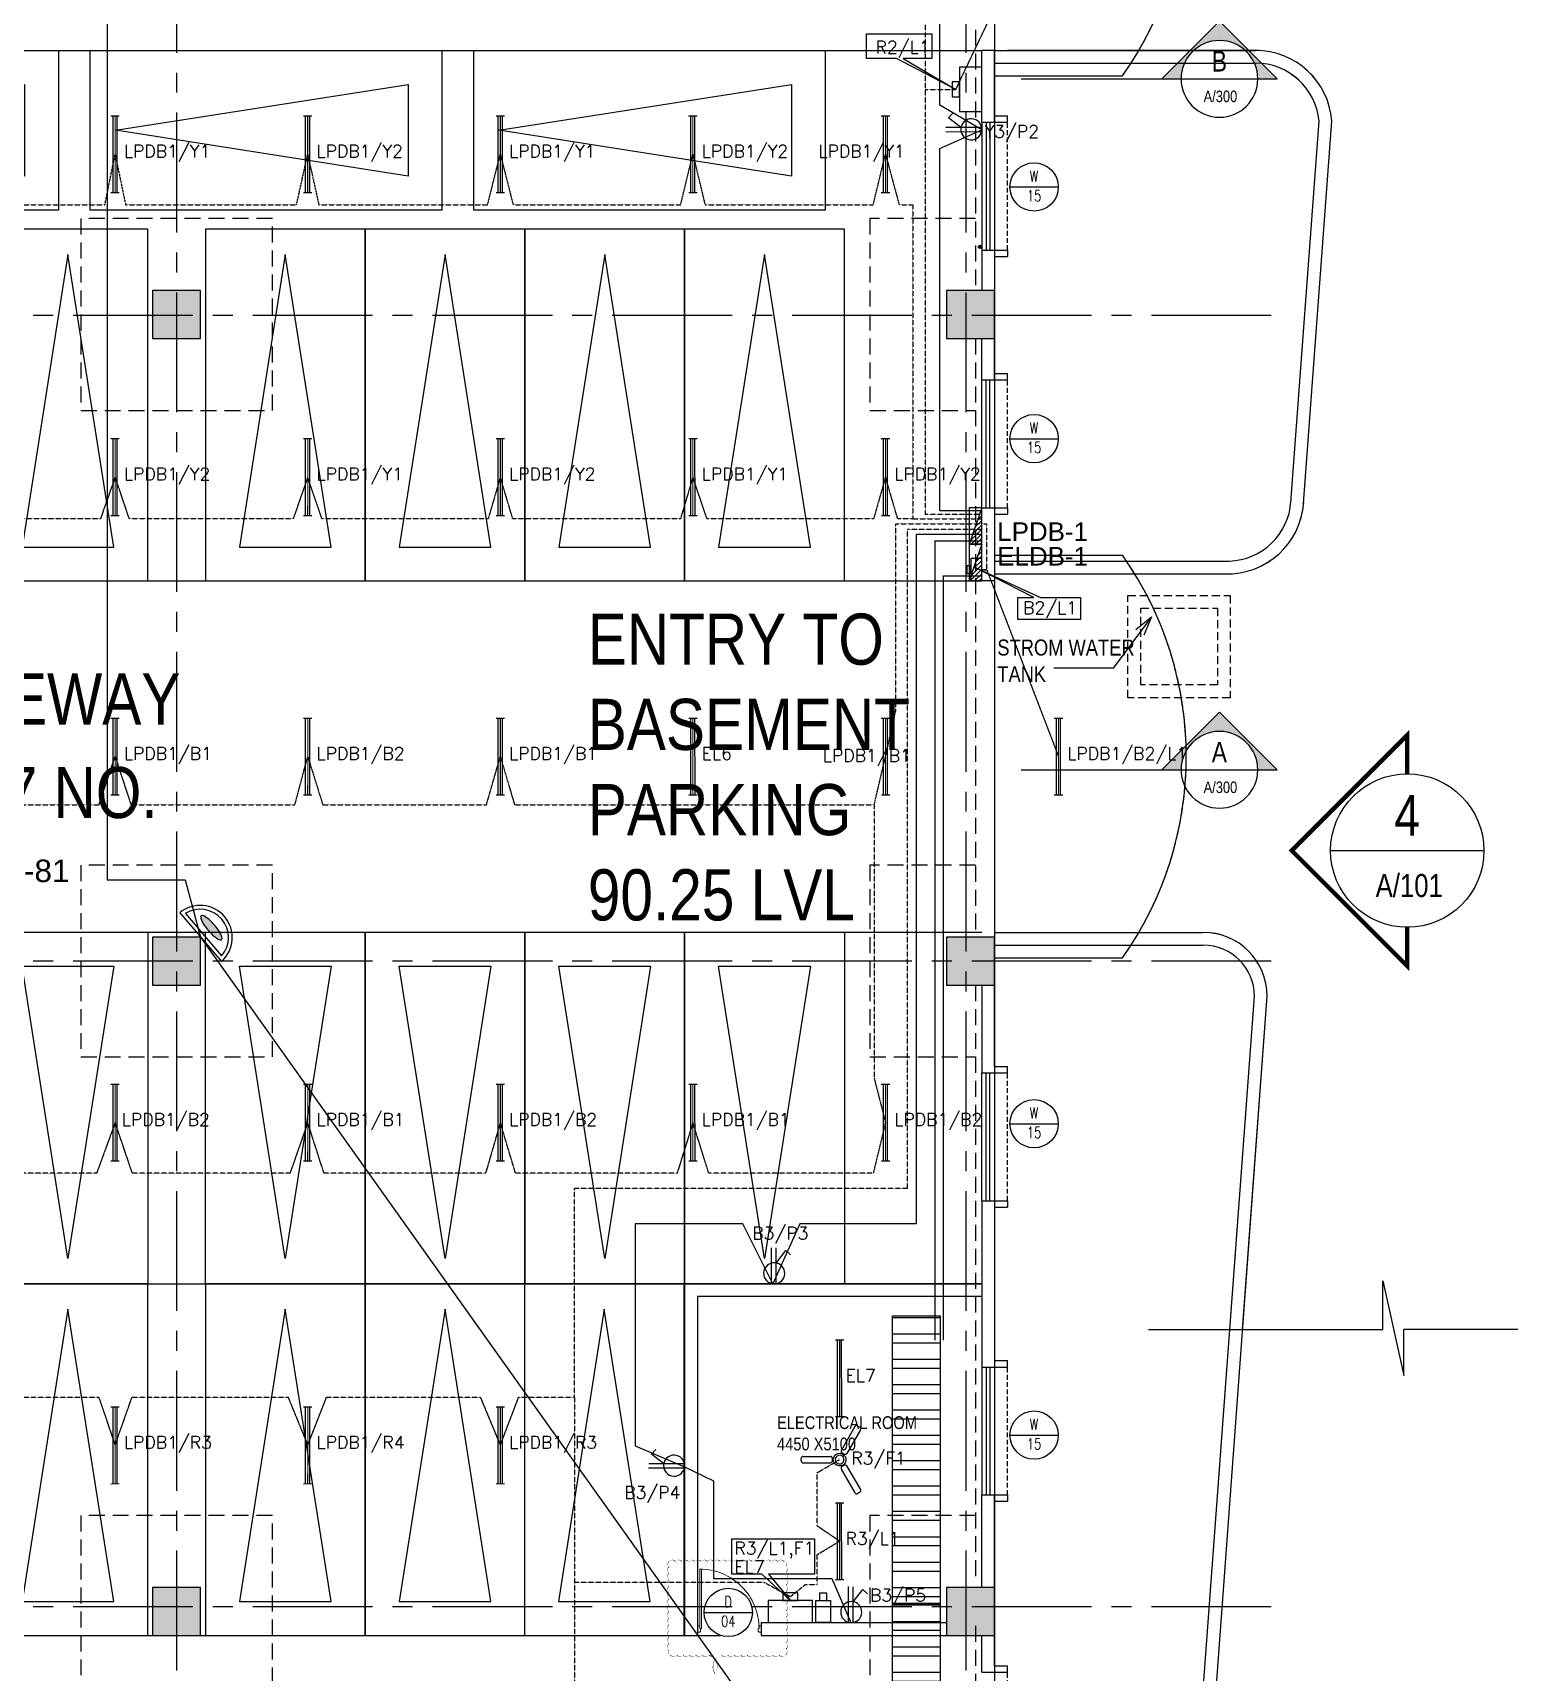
# Model space of a CAD drawing. Header units: millimetres. Extents: x 9951103 to 10069403, y -1438285 to -1363322.
# Drawn here: x 10024532 to 10047634, y -1416869 to -1391218 of the extents above; entities that cross this region are included whole.
import ezdxf
from ezdxf.enums import TextEntityAlignment as Align

# ---------------------------------------------------------------- set-up
doc = ezdxf.new("R2010")
doc.units = ezdxf.units.MM
doc.header["$MEASUREMENT"] = 0
for name, pattern in [('CENTER2', [1.125, 0.75, -0.125, 0.125, -0.125]), ('DASHED', [0.75, 0.5, -0.25]), ('HIDDEN', [0.375, 0.25, -0.125]), ('HIDDEN2', [0.1875, 0.125, -0.0625])]:
    doc.linetypes.add(name, pattern=pattern)
for name, color, linetype in [('1_WINDOWS20', 5, 'Continuous'), ('A-ABOV', 8, 'HIDDEN2'), ('A-BELW', 8, 'Continuous'), ('A-DOOR', 4, 'Continuous'), ('A-GRID-100', 5, 'CENTER2'), ('A-REFR-ELEV', 8, 'Continuous'), ('A-REFR-SECT', 8, 'Continuous'), ('A-ROOF-XLHT', 8, 'Continuous'), ('A-SYMB-OPNS', 8, 'Continuous'), ('A-TEXT-NOTE-100', 4, 'Continuous'), ('A-WALL-MSNY', 3, 'Continuous'), ('A-WNDW', 4, 'Continuous'), ('Cable Tray Routing layout', 1, 'Continuous'), ('CCTV', 120, 'Continuous'), ('CCTV & PA LAYOUT', 21, 'Continuous'), ('ELE-CONDUIT', 8, 'DASHED'), ('FAN', 6, 'Continuous'), ('FF_Sprinkler DRAIN OUT', 31, 'Continuous'), ('hatch', 8, 'Continuous'), ('Light', 142, 'Continuous'), ('LIGHTING LAYOUT', 21, 'Continuous'), ('pow1', 8, 'Continuous'), ('POWER CONDUIT', 7, 'Continuous'), ('S-BEAM', 6, 'Continuous'), ('S-BEAMDASH', 4, 'HIDDEN'), ('S-COL', 200, 'Continuous'), ('S-GRID', 8, 'CENTER2'), ('S-HATH-CONC', 253, 'Continuous'), ('S-MIS', 8, 'Continuous'), ('WORKING', 76, 'Continuous')]:
    doc.layers.add(name, color=color, linetype=linetype)
for name, color, linetype, lineweight in [('ELE', 7, 'Continuous', 25), ('STR COL', 200, 'Continuous', 15), ('STR HATCH', 25, 'Continuous', 15)]:
    doc.layers.add(name, color=color, linetype=linetype, lineweight=lineweight)
doc.styles.add('ARIAL', font='arial.ttf', dxfattribs={"width": 0.8})
doc.styles.add('Ground$0$SIMPLEX', font='simplex.shx')
doc.styles.add('ROMANS-TITLE', font='ROMANS.shx', dxfattribs={"width": 0.8})
doc.styles.get("Standard").update_dxf_attribs({"font": 'arial.ttf'})
doc.dimstyles.get("Standard").update_dxf_attribs({"dimtxt": 0.18, "dimasz": 0.18, "dimexe": 0.18, "dimexo": 0.0625, "dimgap": 0.09, "dimtad": 0, "dimtih": 1, "dimtoh": 1, "dimdec": 4, "dimzin": 0, "dimdsep": 46, "dimtxsty": 'Standard', "dimcen": 0.09, "dimadec": 0, "dimazin": 0, "dimtfac": 1, "dimtdec": 4, "dimtofl": 0, "dimtmove": 0, "dimatfit": 3, "dimfxl": 1, "dimtolj": 1, "dimtzin": 0, "dimarcsym": 0})

# ---------------------------------------------------------------- blocks, each defined once
blk = doc.blocks.new('A$C57AA1221')
at = {"layer": 'WORKING', "color": 8}
for points in [[(0, 0), (2.5, 0), (2.5, 5.5), (0, 5.5), (0, 0)], [(0.532, 0.528), (1.968, 0.528), (1.25, 5.106), (0.532, 0.528)]]:
    blk.add_lwpolyline(points, dxfattribs=at)
blk = doc.blocks.new('A-DOOR-NO-1')
at = {"layer": 'A-SYMB-OPNS'}
blk.add_line((-350, 0), (350, 0), dxfattribs=at)
blk.add_circle((0, 0), 350, dxfattribs=at)
at = {"layer": 'A-SYMB-OPNS', "style": 'ROMANS-TITLE', "width": 0.75}
for tag, p in [('TYPE', (0, 154)), ('DOOR-NO', (0, -127))]:
    blk.add_attdef(tag, text='', height=160, dxfattribs=at).set_placement(p, align=Align.MIDDLE)
blk = doc.blocks.new('A-ELEV-REF-1')
at = {"layer": 'A-REFR-ELEV', "ltscale": 800}
blk.add_line((-60, 0), (60, 0), dxfattribs=at)
at = {"layer": 'A-REFR-ELEV', "color": 4, "linetype": 'Continuous', "style": 'ARIAL', "width": 0.8}
for tag, height, p in [('ELEV-NO', 32, (-0.1, 27.6)), ('DRAWING-REF', 18, (1.5, -27))]:
    blk.add_attdef(tag, text='', height=height, dxfattribs=at).set_placement(p, align=Align.MIDDLE)
blk = doc.blocks.new('A-ELEV-REF-ARROW-1')
at = {"layer": 'A-REFR-ELEV', "const_width": 34.3}
blk.add_lwpolyline([(600, 0), (904, 0), (0, -904), (-904, 0), (-600, 0)], dxfattribs=at)
at = {"layer": 'A-REFR-ELEV'}
blk.add_circle((0, 0), 600, dxfattribs=at)
blk = doc.blocks.new('A-SEC-REF-ARROW-1')
at = {"layer": 'A-REFR-SECT'}
h = blk.add_hatch(color=8, dxfattribs=at)
edge = h.paths.add_edge_path()
edge.add_line((0, 904), (0, 600))
edge.add_ellipse((0, 0), major_axis=(424, 424), ratio=1, start_angle=45, end_angle=135)
edge.add_ellipse((0, 0), major_axis=(424, 424), ratio=1, start_angle=135, end_angle=225)
edge.add_line((0, -600), (0, -904))
edge.add_line((0, -904), (-904, 0))
edge.add_line((-904, 0), (0, 904))
at = {"layer": 'A-REFR-SECT', "color": 8, "linetype": 'Continuous', "ltscale": 100}
for p, q in [((-904, 0), (0, 904)), ((0, 904), (0, 600)), ((0, -904), (-904, 0)), ((0, -600), (0, -904))]:
    blk.add_line(p, q, dxfattribs=at)
at = {"layer": 'A-REFR-SECT', "color": 8, "linetype": 'Continuous'}
blk.add_circle((0, 0), 600, dxfattribs=at)
blk = doc.blocks.new('A-SEC-REF-1')
at = {"layer": 'A-REFR-SECT', "ltscale": 800}
blk.add_line((-600, 0), (600, 0), dxfattribs=at)
at = {"layer": 'A-REFR-SECT', "color": 4, "linetype": 'Continuous', "style": 'ARIAL', "width": 0.8}
for tag, height, p in [('SECTION-LETTER', 320, (-1, 276)), ('DRAWING-REF', 180, (15, -270))]:
    blk.add_attdef(tag, text='', height=height, dxfattribs=at).set_placement(p, align=Align.MIDDLE)
blk = doc.blocks.new('A$C3E527FA5')
at = {"layer": 'S-HATH-CONC'}
for points in [[(63494.5, 34323.3), (64244.5, 34323.3), (64244.5, 35073.3), (63494.5, 35073.3)], [(75919.1, 34323.3), (76669.1, 34323.3), (76669.1, 35073.3), (75919.1, 35073.3)], [(63494.5, 24205.7), (64244.5, 24205.7), (64244.5, 24955.7), (63494.5, 24955.7)], [(75919.1, 24205.7), (76669.1, 24205.7), (76669.1, 24955.7), (75919.1, 24955.7)], [(63494.5, 14030.8), (64244.5, 14030.8), (64244.5, 14780.8), (63494.5, 14780.8)], [(75919.1, 14030.8), (76669.1, 14030.8), (76669.1, 14780.8), (75919.1, 14780.8)]]:
    blk.add_hatch(color=8, dxfattribs=at).paths.add_polyline_path(points)
at = {"color": 8}
blk.add_lwpolyline([(79076, 18814.6), (82744.9, 18814.6), (82744.9, 19578.9), (83073.8, 18098.6), (83073.8, 18822.4), (87595.7, 18822.4)], dxfattribs=at)
at = {"layer": 'A-GRID-100', "color": 8, "linetype": 'CENTER2', "ltscale": 2500}
for p, q in [((63869.5, 54731.7), (63869.5, 2245.6)), ((76219.1, 54731.7), (76219.1, 2245.6)), ((80999.3, 34680.3), (1006.7, 34680.3)), ((80999.3, 24580.7), (1006.7, 24580.7)), ((80999.3, 14479.7), (1006.7, 14479.7))]:
    blk.add_line(p, q, dxfattribs=at)
at = {"layer": 'S-BEAM', "color": 8, "ltscale": 1000}
for p, q in [((76669.1, 38831.1), (80750.1, 38831.1)), ((76669.1, 38831.1), (80750.1, 38831.1)), ((76669.1, 38631.1), (80750.1, 38631.1)), ((76669.1, 30839.3), (80340.6, 30839.3)), ((76669.1, 30639.3), (80273.3, 30639.3)), ((76669.1, 25030.7), (79929.2, 25030.7)), ((76669.1, 24830.7), (79929.2, 24830.7)), ((80349.6, 18814.6), (80734.7, 24030.7)), ((80550.1, 18814.6), (80935.2, 24030.7))]:
    blk.add_line(p, q, dxfattribs=at)
for points in [[(81305.2, 31758.1), (81745.8, 37724.7)], [(81504.6, 31742.7), (81946.3, 37724.7)]]:
    blk.add_lwpolyline(points, dxfattribs=at)
for centre, radius, start, end in [((80750.1, 37631.1), 1200, 4.53257, 90), ((80750.1, 37631.1), 1000, 5.37009, 90), ((80308.5, 31838.8), 1200, 268.321, 356.14826), ((80308.5, 31838.8), 1000, 271.83927, 356.14826), ((79934.7, 24030.7), 1000, 0, 90), ((79934.7, 24030.7), 800, 0, 90)]:
    blk.add_arc(centre, radius, start, end, dxfattribs=at)
at = {"layer": 'S-COL', "color": 8}
for points in [[(63494.5, 34323.3), (64244.5, 34323.3), (64244.5, 35073.3), (63494.5, 35073.3)], [(75919.1, 34323.3), (76669.1, 34323.3), (76669.1, 35073.3), (75919.1, 35073.3)], [(63494.5, 24205.7), (64244.5, 24205.7), (64244.5, 24955.7), (63494.5, 24955.7)], [(75919.1, 24205.7), (76669.1, 24205.7), (76669.1, 24955.7), (75919.1, 24955.7)], [(63494.5, 14030.8), (64244.5, 14030.8), (64244.5, 14780.8), (63494.5, 14780.8)], [(75919.1, 14030.8), (76669.1, 14030.8), (76669.1, 14780.8), (75919.1, 14780.8)]]:
    blk.add_lwpolyline(points, close=True, dxfattribs=at)
blk = doc.blocks.new('A$C07F558E8')
at = {"layer": 'A-DOOR', "color": 8, "linetype": 'Continuous', "lineweight": 0}
for p, q in [((36, 61), (36, 990)), ((63, 61), (63, 989)), ((36, 102), (0, 102)), ((0, 102), (0, 0)), ((0, 0), (36, 0)), ((36, 61), (36, 102)), ((36, 61), (63, 61)), ((36, 0), (51, 15)), ((51, 15), (51, 61)), ((949, 15), (949, 61)), ((964, 61), (949, 61)), ((964, 0), (949, 15)), ((964, 102), (1000, 102)), ((964, 61), (964, 102)), ((1000, 0), (964, 0)), ((1000, 102), (1000, 0))]:
    blk.add_line(p, q, dxfattribs=at)
blk.add_arc((36, 61), 928, 359.9996, 90, dxfattribs=at)
blk = doc.blocks.new('A$C38CA724D')
at = {"layer": 'S-GRID', "color": 8, "linetype": 'CENTER2', "ltscale": 2500}
for p, q in [((63869.5, 54731.7), (63869.5, 0)), ((76219.1, 54731.7), (76219.1, 0)), ((80999.3, 34680.3), (1006.7, 34680.3)), ((80999.3, 24580.7), (1006.7, 24580.7)), ((80999.3, 14479.7), (1006.7, 14479.7))]:
    blk.add_line(p, q, dxfattribs=at)
blk = doc.blocks.new('A$C5ABE449E')
at = {"layer": 'STR HATCH'}
blk.add_hatch(color=8, dxfattribs=at).paths.add_polyline_path([(75, 75), (825, 75), (825, 825), (75, 825)])
at = {"layer": 'STR COL', "color": 8}
blk.add_lwpolyline([(75, 75), (825, 75), (825, 825), (75, 825)], close=True, dxfattribs=at)
blk = doc.blocks.new('REV COL LAYOUT')
at = {"layer": 'hatch', "color": 8}
for p in [(55888, -7910), (68313, -7910), (55888, -18027), (68313, -18027), (55888, -28202), (68313, -28202)]:
    blk.add_blockref('A$C5ABE449E', p, dxfattribs=at)
blk = doc.blocks.new('A$C1FD4616B')
at = {"layer": 'S-MIS', "color": 8}
for p, q in [((67916, 50420), (71797, 50420)), ((67916, 50420), (71797, 50420)), ((67916, 50220), (71797, 50220)), ((67716, 42428), (71387, 42428)), ((67916, 42228), (71320, 42228)), ((67716, 36619), (70976, 36619)), ((67716, 36419), (70976, 36419)), ((69946, 10770), (71781, 35619)), ((70146, 10762), (71982, 35619))]:
    blk.add_line(p, q, dxfattribs=at)
for points in [[(72352, 43347), (72792, 49313)], [(72551, 43331), (72993, 49313)]]:
    blk.add_lwpolyline(points, dxfattribs=at)
for centre, radius, start, end in [((71797, 49220), 1200, 4.5326, 90), ((71797, 49220), 1000, 5.3701, 90), ((71355, 43427), 1000, 271.8393, 356.1483), ((71355, 43427), 1200, 268.321, 356.1483), ((70981, 35619), 1000, 0, 90), ((70981, 35619), 800, 0, 90)]:
    blk.add_arc(centre, radius, start, end, dxfattribs=at)
blk = doc.blocks.new('FTL')
at = {"color": 30}
for p, q in [((-757, 75), (-757, -73)), ((-757, 38), (600, 36)), ((600, 74), (600, -75)), ((-757, -36), (600, -37))]:
    blk.add_line(p, q, dxfattribs=at)
at = {"color": 30, "ltscale": 450, "const_width": 20}
blk.add_lwpolyline([(-757, 1), (600, -1)], dxfattribs=at)
at = {"color": 30}
for tag, p in [('TYPE', (568, 0, 0)), ('WATTS', (568, -6, 0))]:
    blk.add_attdef(tag, p, '', height=2.5, dxfattribs=at)
blk = doc.blocks.new('Ground$0$L8')
at = {"layer": 'Light', "linetype": 'Continuous'}
h = blk.add_hatch(dxfattribs=at)
h.set_pattern_fill('ANSI31', color=5, scale=333.333333, style=0)
h.set_pattern_definition([(45, (-525175.3, 8636.77), (-29.46278255, 29.46278255), [])])
h.paths.add_polyline_path([(1576009, -25910), (1576009, -25744), (1575526, -25910)])
at = {"layer": 'Light', "color": 5, "linetype": 'Continuous'}
blk.add_line((1575526, -25910), (1576009, -25744), dxfattribs=at)
blk.add_lwpolyline([(1575526, -25744), (1576009, -25744), (1576009, -25910), (1575526, -25910)], close=True, dxfattribs=at)
blk = doc.blocks.new('G')
at = {"layer": 'pow1', "color": 6}
for p, q in [((-622802, -1101172), (-622547, -1101394)), ((-622773, -1101140), (-622519, -1101361)), ((-622626, -1101268), (-622479, -1101276)), ((-622479, -1101276), (-622481, -1101216))]:
    blk.add_line(p, q, dxfattribs=at)
blk.add_ellipse((-622711, -1101218), major_axis=(62.1, 77.2), ratio=1, start_param=3.131648241259029, end_param=9.414833548438615, dxfattribs=at)
blk = doc.blocks.new('SB')
at = {"color": 1, "linetype": 'ByBlock'}
for points in [[(150, -150), (150, 0), (-150, 0), (-150, -150)], [(-50, -200), (50, -200), (50, -150), (-50, -150)]]:
    blk.add_lwpolyline(points, close=True, dxfattribs=at)
blk = doc.blocks.new('DERY$0$ER657$0$FA')
at = {"layer": 'FAN', "ltscale": 0.1}
for p, q in [((11, 23.7), (1.3, 6.8)), ((12.9, 24.2), (14.5, 23.3)), ((15, 21.4), (5.2, 4.5)), ((-27.4, -0.9), (-27.4, 0.9)), ((-26, 2.3), (-6.5, 2.3)), ((-5.1, -0.9), (-5.1, 0.9)), ((1.8, 4.9), (3.4, 4)), ((-26, -2.3), (-6.5, -2.3)), ((11, -23.7), (1.3, -6.8)), ((3.4, -4), (1.8, -4.9)), ((15, -21.4), (5.2, -4.5)), ((14.5, -23.3), (12.9, -24.2))]:
    blk.add_line(p, q, dxfattribs=at)
at = {"layer": 'FAN', "ltscale": 0.1, "const_width": 0.912}
blk.add_lwpolyline([(0, -3.1, 1), (0, 3.1, 1), (0, -3.1)], format="xyb", dxfattribs=at)
at = {"layer": 'FAN', "ltscale": 0.1}
blk.add_circle((0, 0), 4.56, dxfattribs=at)
for centre, radius, start, end in [((12.2, 23), 1.37, 60, 150), ((13.8, 22.1), 1.37, 330, 60), ((-26, 0.9), 1.37, 90, 180), ((-6.5, 0.9), 1.37, 0, 90), ((-4.8, 1.3), 0.537, 230.9857, 309.0143), ((2.5, 6.1), 1.37, 150, 240), ((1.3, 4.8), 0.537, 290.9857, 9.0143), ((3.6, 3.5), 0.537, 110.9857, 189.0143), ((4, 5.2), 1.37, 240, 330), ((-26, -0.9), 1.37, 180, 270), ((-6.5, -0.9), 1.37, 270, 0), ((-4.8, -1.3), 0.537, 50.9857, 129.0143), ((2.5, -6.1), 1.37, 120, 210), ((1.3, -4.8), 0.537, 350.9857, 69.0143), ((3.6, -3.5), 0.537, 170.9857, 249.0143), ((4, -5.2), 1.37, 30, 120), ((13.8, -22.1), 1.37, 300, 30), ((12.2, -23), 1.37, 210, 300)]:
    blk.add_arc(centre, radius, start, end, dxfattribs=at)
blk = doc.blocks.new('FR')
at = {"color": 30, "linetype": 'ByBlock'}
for points in [[(-50, 0), (50, 0), (50, -150), (-50, -150)], [(-25, -200), (25, -200), (25, -150), (-25, -150)]]:
    blk.add_lwpolyline(points, close=True, dxfattribs=at)
blk = doc.blocks.new('CD54F')
at = {"layer": 'CCTV'}
h = blk.add_hatch(color=1, dxfattribs=at)
edge = h.paths.add_edge_path()
edge.add_arc((-0.2, -32.9), 47.7, 90, 96.1294)
edge.add_arc((-2.5, -10.7), 25.4, 96.1294, 104.5344)
edge.add_arc((-6.1, 3.1), 11.1, 104.5344, 122.0427)
edge.add_arc((-11.4, 11.6), 1.1, 122.0427, 180)
edge.add_arc((-11.4, 11.6), 1.1, 180, 237.9573)
edge.add_arc((-6.1, 20.1), 11.1, 237.9573, 255.4656)
edge.add_arc((-2.5, 33.9), 25.4, 255.4656, 263.8706)
edge.add_arc((-0.2, 56.1), 47.7, 263.8706, 270)
edge.add_arc((-0.2, 56.1), 47.7, 270, 276.1294)
edge.add_arc((2.2, 33.9), 25.4, 276.1294, 284.5344)
edge.add_arc((5.8, 20.1), 11.1, 284.5344, 302.0427)
edge.add_arc((11.1, 11.6), 1.1, 302.0427, 360)
edge.add_arc((11.1, 11.6), 1.1, 360, 417.9573)
edge.add_arc((5.8, 3.1), 11.1, 57.9573, 75.4656)
edge.add_arc((2.2, -10.7), 25.4, 75.4656, 83.8706)
edge.add_arc((-0.2, -32.9), 47.7, 83.8706, 90)
at = {"layer": 'CCTV', "color": 1}
for p, q in [((-25.2, 0.4), (25.2, 0.4)), ((-21.9, 3.4), (21.9, 3.4))]:
    blk.add_line(p, q, dxfattribs=at)
blk.add_lwpolyline([(-0.2, 14.8, 0.026751), (-5.3, 14.6, 0.03669), (-8.9, 13.9, 0.076543), (-12, 12.6, 0.258419), (-12.5, 11.6, 0.258419), (-12, 10.7, 0.076543), (-8.9, 9.4, 0.03669), (-5.3, 8.7, 0.026751), (-0.2, 8.4, 0.026751), (4.9, 8.7, 0.03669), (8.6, 9.4, 0.076543), (11.7, 10.7, 0.258419), (12.2, 11.6, 0.258419), (11.7, 12.6, 0.076543), (8.6, 13.9, 0.03669), (4.9, 14.6, 0.026751)], format="xyb", close=True, dxfattribs=at)
for radius, start, end in [(25.2, 0.8684, 179.1316), (22.2, 8.7666, 171.2334)]:
    blk.add_arc((0, 0), radius, start, end, dxfattribs=at)

msp = doc.modelspace()

# ---------------------------------------------------------------- hatches: boundary and pattern name
at = {"layer": 'Cable Tray Routing layout'}
h = msp.add_hatch(dxfattribs=at)
h.set_pattern_fill('STEEL', color=140, scale=125, angle=135, style=0)
h.set_pattern_definition([(180, (9986427.5, -2577989.37), (0, -396.875), []), (180, (9986287.2, -2578129.7), (0, -396.875), [])])
h.paths.add_polyline_path([(10037981.3, -1415792.9), (10037981.3, -1411292.9), (10038731.3, -1411292.9), (10038731.3, -1415792.9)])
h = msp.add_hatch(dxfattribs=at)
h.set_pattern_fill('STEEL', color=140, scale=125, angle=135, style=0)
h.set_pattern_definition([(180, (9986427.5, -2582489.4), (0, -396.875), []), (180, (9986287.2, -2582629.7), (0, -396.875), [])])
h.paths.add_polyline_path([(10037981.3, -1422692.9), (10037981.3, -1415792.9), (10038731.3, -1415792.9), (10038731.3, -1422692.9)])
at = {"layer": 'FF_Sprinkler DRAIN OUT', "ltscale": 10}
h = msp.add_hatch(dxfattribs=at)
h.set_pattern_fill('ANSI31', color=8, scale=338.764174, angle=135.41989, style=0)
h.set_pattern_definition([(95.029440129, (10489407.95682, -1673472.243675), (0.042182482366, 0.003712330399), [])])
h.paths.add_polyline_path([(10039339.3, -1394587.3), (10039338.7, -1394586.8, -0.4101773), (10039335.8, -1394551.3, 1), (10039355.3, -1394567.6, -1), (10039374.8, -1394583.9, -0.4101773)])

# ---------------------------------------------------------------- linework, layer by layer
at = {"color": 8}
msp.add_lwpolyline([(10039581.3, -1423492.9), (10027156.7, -1423493.7), (10027156.7, -1424292.2), (10025081.3, -1424292.2), (10025081.3, -1423493.7), (10016656.6, -1423493.7), (10016656.6, -1424292.2), (10015906.6, -1424292.2), (10015906.6, -1423492.9), (10006231.5, -1423493.7), (10006231.5, -1424292.2), (10005481.5, -1424292.2), (10005481.5, -1423192.9), (10006031.5, -1423192.9), (10006031.5, -1386392.2), (10006031.5, -1386392.2), (10006031.5, -1385392.2), (10006031.5, -1385392.2), (10006031.5, -1380092.6), (10025081.3, -1380092.6), (10025081.3, -1379294.1), (10027156.7, -1379294.1), (10027156.7, -1380093.4), (10039581.3, -1380093.4)], close=True, dxfattribs=at)
at = {"layer": 'A-ABOV', "color": 8, "ltscale": 600}
for p, q in [((10039781.3, -1394618.1), (10039781.3, -1392618.5)), ((10039781.3, -1398650.2), (10039781.3, -1396650.6)), ((10039781.3, -1409493.1), (10039781.3, -1407493.5)), ((10039781.3, -1414093.6), (10039781.3, -1412094)), ((10039781.3, -1418868.8), (10039781.3, -1416869.2))]:
    msp.add_line(p, q, dxfattribs=at)
at = {"layer": 'A-BELW', "color": 8}
for p, q in [((10039581.3, -1385992.6), (10039581.3, -1391492.6)), ((10039581.3, -1399792.2), (10039581.3, -1405293.1))]:
    msp.add_line(p, q, dxfattribs=at)
at = {"layer": 'A-REFR-SECT', "color": 8, "linetype": 'Continuous'}
for p, q in [((10039999.6, -1391939.3), (10042499.6, -1391939.3)), ((10039999.6, -1402749.7), (10042499.6, -1402749.7))]:
    msp.add_line(p, q, dxfattribs=at)
at = {"layer": 'A-ROOF-XLHT', "color": 8, "linetype": 'DASHED', "ltscale": 250}
for p, q in [((10039581.3, -1391892), (10041581.3, -1391892)), ((10039581.3, -1399392.2), (10041581.3, -1399392.2)), ((10039581.3, -1405692.4), (10041581.3, -1405692.4))]:
    msp.add_line(p, q, dxfattribs=at)
for centre in [(10037119.8, -1388742), (10037119.8, -1402542.3)]:
    msp.add_arc(centre, 5461.5, 324.77562, 35.22438, dxfattribs=at)
at = {"layer": 'A-WALL-MSNY', "color": 8}
for p, q in [((10039581.3, -1391492.6), (10039381.3, -1391492.6)), ((10039381.3, -1392618.5), (10039381.3, -1391492.6)), ((10039581.3, -1392618.5), (10039581.3, -1391492.6)), ((10039581.3, -1392518.5), (10039781.3, -1392518.5)), ((10039781.3, -1392618.5), (10039781.3, -1392518.5)), ((10039381.3, -1392618.5), (10039781.3, -1392618.5)), ((10039381.3, -1394618.1), (10039781.3, -1394618.1)), ((10039381.3, -1394618.1), (10039381.3, -1395250.5)), ((10039581.3, -1394618.1), (10039581.3, -1395250.5)), ((10039781.3, -1394618.1), (10039781.3, -1394718.1)), ((10039581.3, -1394718.1), (10039781.3, -1394718.1)), ((10039381.3, -1396650.6), (10039381.3, -1396000.5)), ((10039581.3, -1396650.6), (10039581.3, -1396000.5)), ((10039381.3, -1396650.6), (10039781.3, -1396650.6)), ((10039581.3, -1396550.6), (10039781.3, -1396550.6)), ((10039781.3, -1396650.6), (10039781.3, -1396550.6)), ((10039381.3, -1398650.2), (10039781.3, -1398650.2)), ((10039381.3, -1399792.2), (10039381.3, -1398652.2)), ((10039581.3, -1398650.2), (10039581.3, -1399792.2)), ((10039581.3, -1398750.2), (10039781.3, -1398750.2)), ((10039781.3, -1398650.2), (10039781.3, -1398750.2)), ((10039581.3, -1399792.2), (10039381.3, -1399792.2)), ((10039381.3, -1406118.1), (10039381.3, -1407493.5)), ((10039581.3, -1407393.5), (10039581.3, -1406118.1)), ((10039581.3, -1407393.5), (10039781.3, -1407393.5)), ((10039781.3, -1407493.5), (10039781.3, -1407393.5)), ((10039381.3, -1407493.5), (10039781.3, -1407493.5)), ((10039381.3, -1409493.1), (10039381.3, -1412094)), ((10039381.3, -1409493.1), (10039781.3, -1409493.1)), ((10039381.3, -1409493.1), (10039581.3, -1409493.1)), ((10039781.3, -1409493.1), (10039781.3, -1409593.1)), ((10039581.3, -1409593.1), (10039581.3, -1411994)), ((10039581.3, -1409593.1), (10039781.3, -1409593.1)), ((10039381.3, -1410792.9), (10034731.1, -1410792.9)), ((10034731.1, -1410792.9), (10034731.1, -1416292.9)), ((10039381.3, -1410992.9), (10034931, -1410992.9)), ((10034931, -1410992.9), (10034931, -1416292.9)), ((10039381.3, -1412094), (10039781.3, -1412094)), ((10039381.3, -1412094), (10039581.3, -1412094)), ((10039581.3, -1411994), (10039781.3, -1411994)), ((10039781.3, -1412094), (10039781.3, -1411994)), ((10039381.3, -1414093.6), (10039781.3, -1414093.6)), ((10039381.3, -1415542.9), (10039381.3, -1414093.6)), ((10039581.3, -1416769.2), (10039581.3, -1414093.6)), ((10039781.3, -1414093.6), (10039781.3, -1414193.6)), ((10039581.3, -1414193.6), (10039781.3, -1414193.6)), ((10035931, -1416092.9), (10035931, -1416292.9)), ((10035931, -1416092.9), (10038831.3, -1416092.9)), ((10038831.3, -1416092.9), (10038831.3, -1416292.9)), ((10034731.1, -1416292.9), (10034931, -1416292.9)), ((10035931, -1416292.9), (10038831.3, -1416292.9)), ((10039381.3, -1416869.2), (10039381.3, -1416294.1)), ((10039381.3, -1416869.2), (10039781.3, -1416869.2)), ((10039581.3, -1416769.2), (10039781.3, -1416769.2)), ((10039781.3, -1416869.2), (10039781.3, -1416769.2))]:
    msp.add_line(p, q, dxfattribs=at)
at = {"layer": 'A-WALL-MSNY', "color": 8, "linetype": 'DASHED', "ltscale": 250}
for points in [[(10041667.8, -1400021.3), (10043267.8, -1400021.3), (10043267.8, -1401621.3), (10041667.8, -1401621.3)], [(10041867.8, -1400221.3), (10043067.8, -1400221.3), (10043067.8, -1401421.3), (10041867.8, -1401421.3)]]:
    msp.add_lwpolyline(points, close=True, dxfattribs=at)
at = {"layer": 'A-WNDW', "color": 8}
for p, q in [((10039381.3, -1392618.5), (10039381.3, -1394618.1)), ((10039449.7, -1392618.5), (10039449.7, -1394618.1)), ((10039505.4, -1392618.5), (10039505.4, -1394618.1)), ((10039381.3, -1398650.2), (10039381.3, -1396650.6)), ((10039449.7, -1398650.2), (10039449.7, -1396650.6)), ((10039505.4, -1398650.2), (10039505.4, -1396650.6)), ((10039381.3, -1409493.1), (10039381.3, -1407493.5)), ((10039449.7, -1409493.1), (10039449.7, -1407493.5)), ((10039505.4, -1409493.1), (10039505.4, -1407493.5)), ((10039381.3, -1412094), (10039381.3, -1414093.6)), ((10039449.7, -1412094), (10039449.7, -1414093.6)), ((10039505.4, -1412094), (10039505.4, -1414093.6))]:
    msp.add_line(p, q, dxfattribs=at)
at = {"layer": 'Cable Tray Routing layout', "color": 140}
for points in [[(10037981.3, -1415792.9), (10037981.3, -1411292.9), (10038731.3, -1411292.9), (10038731.3, -1415792.9)], [(10037981.3, -1422692.9), (10037981.3, -1415792.9), (10038731.3, -1415792.9), (10038731.3, -1422692.9)]]:
    msp.add_lwpolyline(points, close=True, dxfattribs=at)
at = {"layer": 'ELE', "color": 7}
msp.add_lwpolyline([(10034489.1, -1415138, 0, 10, -0.5), (10034589.1, -1415138, 0, 10, -0.5), (10034689.1, -1415138, 0, 10, -0.5), (10034789.1, -1415138, 0, 10, -0.5), (10034889.1, -1415138, 0, 10, -0.5), (10034989.1, -1415138, 0, 10, -0.5), (10035089.1, -1415138, 0, 10, -0.5), (10035189.1, -1415138, 0, 10, -0.5), (10035289.1, -1415138, 0, 10, -0.5), (10035389.1, -1415138, 0, 10, -0.5), (10035489.1, -1415138, 0, 10, -0.5), (10035589.1, -1415138, 0, 10, -0.5), (10035689.1, -1415138, 0, 10, -0.5), (10035789.1, -1415138, 0, 10, -0.5), (10035889.1, -1415138, 0, 10, -0.5), (10035989.1, -1415138, 0, 10, -0.5), (10036089.1, -1415138, 0, 10, -0.5), (10036189.1, -1415138, 0, 10, -0.5), (10036289.1, -1415138, 0, 10, -0.5), (10036317.5, -1415209.7, 0, 10, -0.5), (10036317.5, -1415309.7, 0, 10, -0.5), (10036317.5, -1415409.7, 0, 10, -0.5), (10036317.5, -1415509.7, 0, 10, -0.5), (10036317.5, -1415609.7, 0, 10, -0.5), (10036317.5, -1415709.7, 0, 10, -0.5), (10036317.5, -1415809.7, 0, 10, -0.5), (10036317.5, -1415909.7, 0, 10, -0.5), (10036317.5, -1416009.7, 0, 10, -0.5), (10036317.5, -1416109.7, 0, 10, -0.5), (10036317.5, -1416209.7, 0, 10, -0.5), (10036317.5, -1416309.7, 0, 10, -0.5), (10036317.5, -1416409.7, 0, 10, -0.5), (10036317.5, -1416509.7, 0, 10, -0.5), (10036308.3, -1416600.5, 0, 10, -0.5), (10036208.3, -1416600.5, 0, 10, -0.5), (10036108.3, -1416600.5, 0, 10, -0.5), (10036008.3, -1416600.5, 0, 10, -0.5), (10035908.3, -1416600.5, 0, 10, -0.5), (10035808.3, -1416600.5, 0, 10, -0.5), (10035708.3, -1416600.5, 0, 10, -0.5), (10035608.3, -1416600.5, 0, 10, -0.5), (10035508.3, -1416600.5, 0, 10, -0.5), (10035408.3, -1416600.5, 0, 10, -0.5), (10035308.3, -1416600.5, 0, 10, 0.4951981), (10035207.6, -1416892.8, 0, 10, 0.4985382), (10035108.3, -1416600.5, 0, 10, -0.5), (10035008.3, -1416600.5, 0, 10, -0.5), (10034908.3, -1416600.5, 0, 10, -0.5), (10034808.3, -1416600.5, 0, 10, -0.5), (10034708.3, -1416600.5, 0, 10, -0.5), (10034608.3, -1416600.5, 0, 10, -0.5), (10034508.3, -1416600.5, 0, 10, -0.5), (10034489.1, -1416519.6, 0, 10, -0.5), (10034489.1, -1416419.6, 0, 10, -0.5), (10034489.1, -1416319.6, 0, 10, -0.5), (10034489.1, -1416219.6, 0, 10, -0.5), (10034489.1, -1416119.6, 0, 10, -0.5), (10034489.1, -1416019.6, 0, 10, -0.5), (10034489.1, -1415919.6, 0, 10, -0.5), (10034489.1, -1415819.6, 0, 10, -0.5), (10034489.1, -1415719.6, 0, 10, -0.5), (10034489.1, -1415619.6, 0, 10, -0.5), (10034489.1, -1415519.6, 0, 10, -0.5), (10034489.1, -1415419.6, 0, 10, -0.5), (10034489.1, -1415319.6, 0, 10, -0.5), (10034489.1, -1415219.6, 0, 10, -0.5)], format="xyseb", close=True, dxfattribs=at)
at = {"layer": 'ELE-CONDUIT', "color": 30}
for points in [[(10038497.3, -1383834.9), (10038497.3, -1398747.9), (10039381.3, -1398747.9)], [(10038497.3, -1392103.9), (10038975.4, -1392103.9), (10040581.3, -1388742.8)], [(10023003.9, -1393910.6), (10025659.6, -1393910.6), (10025819.6, -1393118.4), (10025984.8, -1393910.6), (10028657.9, -1393910.6), (10028833.2, -1393118.4), (10029007.8, -1393910.6), (10031647, -1393910.6), (10031846.8, -1393118.4), (10032047.9, -1393910.6), (10034668.1, -1393910.6), (10034860.4, -1393118.4), (10035051.3, -1393910.6), (10037681.1, -1393910.6), (10037874, -1393118.4), (10038088.5, -1393910.6), (10038301.1, -1393910.6), (10038301.1, -1398823.1), (10039381.3, -1398823.1)], [(10038301.1, -1398823.1), (10038065.8, -1398823.1), (10037874.5, -1398168.4), (10037687.8, -1398823.1), (10035082.1, -1398823.1), (10034860.8, -1398168.4), (10034665.6, -1398823.1), (10032042.4, -1398823.1), (10031847.2, -1398168.4), (10031656.9, -1398823.1), (10029055.9, -1398823.1), (10028833.6, -1398168.4), (10028605.5, -1398823.1), (10026043.4, -1398823.1), (10025820, -1398168.4), (10025590.1, -1398823.1), (10022996.1, -1398823.1)], [(10020026.7, -1403298.5), (10025566.9, -1403298.5), (10025820, -1402542.2), (10026067.8, -1403298.5), (10028632, -1403298.5), (10028833.6, -1402542.2), (10029069.9, -1403298.5), (10031629.7, -1403298.5), (10031847.2, -1402542.2), (10032070.4, -1403298.5), (10037696.7, -1403298.5), (10037874.5, -1402542.2), (10038033.8, -1401829.8), (10038033.8, -1398902.1), (10039381.3, -1398902.1)], [(10023159.9, -1412564.8), (10025562.4, -1412564.8), (10025820, -1413318.8), (10026085, -1412564.8), (10028524.9, -1412564.8), (10028833.6, -1413318.8), (10029129.6, -1412564.8), (10031532.8, -1412564.8), (10031847.2, -1413318.8), (10032135, -1412564.8), (10033007.9, -1412564.8), (10033007.9, -1409295.7), (10038217.2, -1409295.7), (10038217.2, -1398984.8), (10039381.3, -1398984.8)], [(10039381.3, -1398902.1), (10039457, -1398902.1), (10039457, -1399618.3), (10039381.3, -1399618.3), (10039457, -1399618.3), (10040581.3, -1402543.1)], [(10037696.7, -1403298.5), (10037696.7, -1407575.4), (10037874.5, -1408268.3), (10037682.3, -1409061), (10035109.1, -1409061), (10034860.8, -1408268.3), (10034613.4, -1409061), (10032085.1, -1409061), (10031847.2, -1408268.3), (10031616.6, -1409061), (10029088.6, -1409061), (10028833.6, -1408268.3), (10028556, -1409061), (10026090.5, -1409061), (10025820, -1408268.3), (10025530.7, -1409061), (10023067.6, -1409061)], [(10033007.9, -1412564.8), (10033007.9, -1418706)], [(10036386, -1415687.1), (10036621.2, -1415498), (10036803.2, -1415498), (10036803.2, -1415030.8), (10037156.1, -1414817.9), (10036803.2, -1414580.8), (10036803.2, -1413748.6), (10037156.1, -1413542.9)], [(10033007.9, -1415458.9), (10035970.4, -1415458.9), (10036386, -1415687.1)]]:
    msp.add_lwpolyline(points, dxfattribs=at)
at = {"layer": 'FF_Sprinkler DRAIN OUT', "color": 8, "linetype": 'ByBlock', "ltscale": 10}
msp.add_circle((10039355.3, -1394567.6), 25.4, dxfattribs=at)
at = {"layer": 'hatch', "color": 8}
for p, q in [((10012931.5, -1391492.6), (10039381.3, -1391492.6)), ((10012931.5, -1399792.2), (10039381.3, -1399792.2)), ((10012931.5, -1405292.2), (10039381.3, -1405292.2)), ((10012931.5, -1410792.2), (10039381.3, -1410792.2)), ((10012931.5, -1416292.2), (10035294.2, -1416292.2)), ((10035931, -1416292.2), (10039581.3, -1416292.2))]:
    msp.add_line(p, q, dxfattribs=at)
at = {"layer": 'Light', "color": 7}
for points in [[(10038596.8, -1391235.6), (10038596.8, -1391619.9), (10038148.4, -1391619.9), (10038975.4, -1392103.9), (10038043.9, -1391619.9), (10037574.4, -1391619.9), (10037574.4, -1391235.6), (10038596.8, -1391235.6)], [(10039943.9, -1400395.7), (10039943.9, -1400054.3), (10040195, -1400054.3), (10039258.4, -1399576), (10040299.5, -1400054.3), (10040925.2, -1400054.3), (10040925.2, -1400395.7), (10039943.9, -1400395.7)], [(10036763, -1414784.5), (10036763, -1415337.6), (10036043.4, -1415337.6), (10036386, -1415745.1), (10035938.9, -1415337.6), (10035469.4, -1415337.6), (10035469.4, -1414784.5), (10036763, -1414784.5)]]:
    msp.add_lwpolyline(points, dxfattribs=at)
at = {"layer": 'LIGHTING LAYOUT', "color": 240}
for points in [[(10039381.3, -1399168.1, 19.2, 19.2, 0), (10038648.1, -1399168.1, 19.2, 19.2, 0), (10038648.1, -1411677.8, 19.2, 19.2, 0)], [(10039381.3, -1399717.1, 19.2, 19.2, 0), (10038778.1, -1399717.1, 19.2, 19.2, 0), (10038778.1, -1411677.8, 19.2, 19.2, 0)]]:
    msp.add_lwpolyline(points, format="xyseb", dxfattribs=at)
at = {"layer": 'POWER CONDUIT', "color": 233}
msp.add_lwpolyline([(10025696.9, -1380093.4), (10025696.9, -1404471.9), (10026916, -1404471.9), (10027156.7, -1405368.1), (10038904.7, -1421870.9)], dxfattribs=at)
at = {"layer": 'POWER CONDUIT', "color": 150}
for points in [[(10039381.3, -1398696.7), (10038724, -1398696.7), (10038724, -1393029.9), (10039382.1, -1392735.9), (10038724, -1392349.6), (10038724, -1384393.8), (10039382.1, -1383990)], [(10039381.3, -1399068.4), (10038352, -1399068.4), (10038352, -1409853.3), (10036533.3, -1409853.3), (10036113.5, -1410792.2), (10035642.1, -1409853.3), (10033955.9, -1409853.3), (10033955.9, -1413329.3), (10034731.1, -1413656.3), (10035184.7, -1413874.8), (10035184.7, -1415404.4), (10037035.2, -1415404.4), (10037330.6, -1416093.8)]]:
    msp.add_lwpolyline(points, dxfattribs=at)
at = {"layer": 'S-BEAM', "color": 3, "ltscale": 1000}
for p, q in [((10039581.3, -1391892.8), (10039581.3, -1399393)), ((10039581.3, -1391892.8), (10041581.3, -1391892.8)), ((10039581.3, -1391892.8), (10039581.3, -1399393)), ((10039581.3, -1391892.8), (10041581.3, -1391892.8)), ((10039581.3, -1391892.8), (10039581.3, -1399393)), ((10039581.3, -1391892.8), (10041581.3, -1391892.8)), ((10039581.3, -1391892.8), (10039581.3, -1399393)), ((10039581.3, -1391892.8), (10041581.3, -1391892.8)), ((10039581.3, -1399393), (10041581.3, -1399393)), ((10039581.3, -1399393), (10041581.3, -1399393)), ((10039581.3, -1399393), (10041581.3, -1399393)), ((10039581.3, -1399393), (10041581.3, -1399393)), ((10039581.3, -1405693.1), (10041581.3, -1405693.1)), ((10039581.3, -1405693.1), (10041581.3, -1405693.1)), ((10039581.3, -1405693.1), (10041581.3, -1405693.1)), ((10039581.3, -1405693.1), (10041581.3, -1405693.1)), ((10039581.3, -1406118.1), (10039581.3, -1423492.9)), ((10039581.3, -1406118.1), (10039581.3, -1423492.9)), ((10039581.3, -1406118.1), (10039581.3, -1423492.9)), ((10039581.3, -1406118.1), (10039581.3, -1423492.9))]:
    msp.add_line(p, q, dxfattribs=at)
for centre in [(10037119.8, -1388742.7), (10037119.8, -1402543.1)]:
    msp.add_arc(centre, 5461.5, 324.77562, 35.22438, dxfattribs=at)
at = {"layer": 'S-BEAMDASH', "color": 3, "ltscale": 1000}
for p, q in [((10039281.3, -1385919.2), (10039281.3, -1395175.5)), ((10039581.3, -1385918.4), (10039581.3, -1391892.8)), ((10039281.3, -1396000.5), (10039281.3, -1405368.1)), ((10039581.3, -1399393), (10039581.3, -1405368.1)), ((10039281.3, -1406118.1), (10039281.3, -1415392.9)), ((10039281.3, -1416142.9), (10039281.3, -1422592.9))]:
    msp.add_line(p, q, dxfattribs=at)
for points in [[(10025281.7, -1397125.5), (10028281.7, -1397125.5), (10028281.7, -1394125.5), (10025281.7, -1394125.5)], [(10025281.7, -1407243.1), (10028281.7, -1407243.1), (10028281.7, -1404243.1), (10025281.7, -1404243.1)], [(10025281.7, -1417417.9), (10028281.7, -1417417.9), (10028281.7, -1414417.9), (10025281.7, -1414417.9)]]:
    msp.add_lwpolyline(points, close=True, dxfattribs=at)
for points in [[(10039281.3, -1394125.5), (10037631.3, -1394125.5), (10037631.3, -1397125.5), (10039281.3, -1397125.5)], [(10039281.3, -1404243.1), (10037631.3, -1404243.1), (10037631.3, -1407243.1), (10039281.3, -1407243.1)], [(10039281.3, -1414417.9), (10037631.3, -1414417.9), (10037631.3, -1417417.9), (10039281.3, -1417417.9)]]:
    msp.add_lwpolyline(points, dxfattribs=at)

# ---------------------------------------------------------------- block references
at = {"color": 8}
msp.add_blockref('A$C3E527FA5', (9962912.1, -1430323.7), dxfattribs=at)
msp.add_blockref('A$C1FD4616B', (9971865.7, -1441912.4))
ref = msp.add_blockref('A-ELEV-REF-1', (10046038.6, -1404013.5), dxfattribs=dict(at, xscale=20, yscale=20, zscale=20))
ref.add_attrib('DRAWING-REF', 'A/101', dxfattribs={"layer": 'A-REFR-ELEV', "color": 8, "linetype": 'Continuous', "height": 360, "style": 'ARIAL', "width": 0.8}).set_placement((10046069.4, -1404553.2), align=Align.MIDDLE)
ref.add_attrib('ELEV-NO', '4', dxfattribs={"layer": 'A-REFR-ELEV', "color": 8, "linetype": 'Continuous', "height": 640, "style": 'ARIAL', "width": 0.8}).set_placement((10046036.4, -1403462.5), align=Align.MIDDLE)
at = {"layer": '1_WINDOWS20', "color": 8, "zscale": 999.9999936956627}
for p, xscale, yscale, rotation in [((10024931.5, -1391492.6), -999.9999936670067, 999.9999936670064, 90.00000119720411), ((10030931.5, -1391492.6), -999.9999936670067, 999.9999936670064, 90.00000119720411), ((10036931.5, -1391492.6), -999.9999936670067, 999.9999936670064, 90.00000119720411), ((10023831.7, -1399792.2), 999.9999936670067, 999.9999936670067, 359.9999989573689), ((10027231.7, -1399792.2), 999.9999936670067, 999.9999936670067, 359.9999989573689), ((10029731.7, -1399792.2), 999.9999936670067, 999.9999936670067, 359.9999989573689), ((10032231.7, -1399792.2), 999.9999936670067, 999.9999936670067, 359.9999989573689), ((10034731.7, -1399792.2), 999.9999936670067, 999.9999936670067, 359.9999989573689), ((10023831.7, -1405292.2), -999.9999936670064, 999.9999936670064, 180.0000013517237), ((10027231.7, -1405292.2), -999.9999936670064, 999.9999936670064, 180.0000013517237), ((10029731.7, -1405292.2), -999.9999936670064, 999.9999936670064, 180.0000013517237), ((10032231.7, -1405292.2), -999.9999936670064, 999.9999936670064, 180.0000013517237), ((10034731.7, -1405292.2), -999.9999936670064, 999.9999936670064, 180.0000013517237), ((10023831.7, -1416292.2), 999.9999936670067, 999.9999936670067, 359.9999988028226), ((10027231.7, -1416292.2), 999.9999936670067, 999.9999936670067, 359.9999988028226), ((10029731.7, -1416292.2), 999.9999936670067, 999.9999936670067, 359.9999988028226), ((10032223.1, -1416292.9), 999.9999936670067, 999.9999936670067, 359.9999988028226)]:
    msp.add_blockref('A$C57AA1221', p, dxfattribs=dict(at, xscale=xscale, yscale=yscale, rotation=rotation))
at = {"layer": 'A-DOOR', "color": 8}
msp.add_blockref('A$C07F558E8', (10034931, -1416244.1), dxfattribs=at)
at = {"layer": 'A-REFR-ELEV', "color": 8, "xscale": 2, "yscale": 2, "zscale": 2, "rotation": 270}
msp.add_blockref('A-ELEV-REF-ARROW-1', (10046038.6, -1404013.5), dxfattribs=at)
at = {"layer": 'A-REFR-SECT', "color": 8, "xscale": -1, "rotation": 90}
for p in [(10043099.6, -1391939.3), (10043099.6, -1402749.7)]:
    msp.add_blockref('A-SEC-REF-ARROW-1', p, dxfattribs=at)
at = {"layer": 'A-REFR-SECT', "color": 8, "ltscale": 800}
ref = msp.add_blockref('A-SEC-REF-1', (10043099.6, -1391939.3), dxfattribs=at)
ref.add_attrib('SECTION-LETTER', 'B', dxfattribs={"color": 8, "linetype": 'Continuous', "height": 320, "style": 'ARIAL', "width": 0.8}).set_placement((10043098.5, -1391663.8), align=Align.MIDDLE)
ref.add_attrib('DRAWING-REF', 'A/300', dxfattribs={"color": 8, "linetype": 'Continuous', "height": 180, "style": 'ARIAL', "width": 0.8}).set_placement((10043115, -1392209.1), align=Align.MIDDLE)
ref = msp.add_blockref('A-SEC-REF-1', (10043099.6, -1402749.7), dxfattribs=at)
ref.add_attrib('SECTION-LETTER', 'A', dxfattribs={"color": 8, "linetype": 'Continuous', "height": 320, "style": 'ARIAL', "width": 0.8}).set_placement((10043098.5, -1402474.2), align=Align.MIDDLE)
ref.add_attrib('DRAWING-REF', 'A/300', dxfattribs={"color": 8, "linetype": 'Continuous', "height": 180, "style": 'ARIAL', "width": 0.8}).set_placement((10043115, -1403019.5), align=Align.MIDDLE)
at = {"layer": 'A-SYMB-OPNS', "color": 8, "xscale": 1.08, "yscale": 1.08, "zscale": 1.08}
for p, values in [((10040199.6, -1393630.6), {'DOOR-NO': '15', 'TYPE': 'W'}), ((10040199.6, -1397568.6), {'DOOR-NO': '15', 'TYPE': 'W'}), ((10040199.6, -1408287.1), {'DOOR-NO': '15', 'TYPE': 'W'}), ((10040199.6, -1413159.1), {'DOOR-NO': '15', 'TYPE': 'W'}), ((10035414.6, -1415933.9), {'DOOR-NO': '04', 'TYPE': 'D'})]:
    msp.add_blockref('A-DOOR-NO-1', p, dxfattribs=at).add_auto_attribs(values)
at = {"layer": 'CCTV & PA LAYOUT', "color": 60, "linetype": 'HIDDEN', "xscale": 19.91867999999999, "yscale": 19.91867999999999, "zscale": 19.91867999999999, "rotation": 310.4937013804195}
msp.add_blockref('CD54F', (10027150.9, -1405373), dxfattribs=at)
at = {"layer": 'ELE', "linetype": 'ByBlock'}
for name, p, xscale, yscale, zscale, rotation in [('SB', (10039381.3, -1392103.9), 2.318910549761754, 2.318910549761754, 2.318910549707977, 270), ('SB', (10039381.3, -1399618.3), 1.159455274880877, 1.159455274880877, 1.159455274853989, 270), ('SB', (10036386, -1416092.9), 2.318910549761754, 2.318910549761754, 2.318910549707977, 180), ('FR', (10036900.9, -1416092.9), 2.296246299942809, 2.296246300870707, 2.296246300508161, 180)]:
    msp.add_blockref(name, p, dxfattribs=dict(at, xscale=xscale, yscale=yscale, zscale=zscale, rotation=rotation))
at = {"layer": 'ELE'}
for name, p, xscale, yscale, zscale, rotation in [('G', (10459985.6, 672791.8), -1.666240253400602, 1.666240252932748, 1.666240252956566, 318.998722620209), ('FTL', (10025819.7, -1393049), 0.8848, 0.8848, 0.8848, 90.08149483496653), ('FTL', (10028833.3, -1393049), 0.8848, 0.8848, 0.8848, 90.08149483496653), ('FTL', (10031846.9, -1393049), 0.8848, 0.8848, 0.8848, 90.08149483496653), ('FTL', (10034860.5, -1393049), 0.8848, 0.8848, 0.8848, 90.08149483496653), ('FTL', (10037874.1, -1393049), 0.8848, 0.8848, 0.8848, 90.08149483496653), ('FTL', (10025820.1, -1398098.9), 0.8848, 0.8848, 0.8848, 90.08149483496653), ('FTL', (10028833.7, -1398098.9), 0.8848, 0.8848, 0.8848, 90.08149483496653), ('FTL', (10031847.3, -1398098.9), 0.8848, 0.8848, 0.8848, 90.08149483496653), ('FTL', (10034860.9, -1398098.9), 0.8848, 0.8848, 0.8848, 90.08149483496653), ('FTL', (10037874.5, -1398098.9), 0.8848, 0.8848, 0.8848, 90.08149483496653), ('FTL', (10025820.1, -1402472.7), 0.8848, 0.8848, 0.8848, 90.08149483496653), ('FTL', (10028833.7, -1402472.7), 0.8848, 0.8848, 0.8848, 90.08149483496653), ('FTL', (10031847.3, -1402472.7), 0.8848, 0.8848, 0.8848, 90.08149483496653), ('FTL', (10034860.9, -1402472.7), 0.8848, 0.8848, 0.8848, 90.08149483496653), ('FTL', (10037874.5, -1402472.7), 0.8848, 0.8848, 0.8848, 90.08149483496653), ('FTL', (10040581.3, -1402473.6), 0.8848, 0.8848, 0.8848, 90.08149483496653), ('FTL', (10025820.1, -1408198.8), 0.8848, 0.8848, 0.8848, 90.08149483496653), ('FTL', (10028833.7, -1408198.8), 0.8848, 0.8848, 0.8848, 90.08149483496653), ('FTL', (10031847.3, -1408198.8), 0.8848, 0.8848, 0.8848, 90.08149483496653), ('FTL', (10034860.9, -1408198.8), 0.8848, 0.8848, 0.8848, 90.08149483496653), ('FTL', (10037874.5, -1408198.8), 0.8848, 0.8848, 0.8848, 90.08149483496653), ('G', (12101652.9, -1831396.6), -1.666240253400602, 1.666240252932748, 1.666240252956566, 228.998722620209), ('FTL', (10037156.2, -1412198.4), 0.8848, 0.8848, 0.8848, 90.08149483496653), ('FTL', (10025820.1, -1413249.3), 0.8848, 0.8848, 0.8848, 90.08149483496653), ('FTL', (10028833.7, -1413249.3), 0.8848, 0.8848, 0.8848, 90.08149483496653), ('FTL', (10031847.3, -1413249.3), 0.8848, 0.8848, 0.8848, 90.08149483496653), ('G', (10455335.4, 651883.2), -1.666240253400602, 1.666240252932748, 1.666240252956566, 318.998722620209), ('FTL', (10037156.2, -1414748.4), 0.8848, 0.8848, 0.8848, 90.08149483496653), ('G', (12102858.3, -1836697.3), -1.666240253400602, 1.666240252932748, 1.666240252956566, 228.998722620209)]:
    msp.add_blockref(name, p, dxfattribs=dict(at, xscale=xscale, yscale=yscale, zscale=zscale, rotation=rotation))
at = {"layer": 'Light', "color": 7, "linetype": 'Continuous', "xscale": -1.181377193666498, "yscale": 1.181377118825484, "zscale": 1.181377103710357}
for p, rotation in [((10008771.4, 462640.4), 89.99999999999986), ((10008771.4, 462071.4), 89.99999999999984)]:
    msp.add_blockref('Ground$0$L8', p, dxfattribs=dict(at, rotation=rotation))
at = {"layer": 'Light', "color": 6, "xscale": 21.9179000153585, "yscale": 21.91789999494893, "zscale": 21.9179000153585, "rotation": 240.0598704074438}
msp.add_blockref('DERY$0$ER657$0$FA', (10037156.1, -1413542.9), dxfattribs=at)
at = {"layer": 'S-BEAM', "ltscale": 1000}
msp.add_blockref('A$C38CA724D', (9962912.1, -1430323.8), dxfattribs=at)
at = {"layer": 'STR HATCH'}
msp.add_blockref('REV COL LAYOUT', (9970443.4, -1388165.7), dxfattribs=at)

# ---------------------------------------------------------------- texts
at = {"layer": 'A-TEXT-NOTE-100', "color": 8, "attachment_point": 1}
for s, insert, char_height, width in [('{\\fArial Narrow|b0|i0|c0|p34;ENTRY TO \\PBASEMENT\\PPARKING\\P90.25 LVL}', (10033216.2, -1400305.3), 800, 12618.104), ('{\\fArial Narrow|b0|i0|c0|p34;STROM WATER\\PTANK}', (10039624.4, -1400711.4), 250, 7229.961), ('{\\fArial Narrow|b0|i0|c0|p34;5.50 WIDE  DRIVEWAY}', (10017014.6, -1401240.9), 800, 12618.104), ('{\\fArial Narrow|b0|i0|c0|p34;TOTAL CARS - 37 NO.}', (10017014.6, -1402704.7), 800, 12618.104), ('\\pxt0;{\\fArial Narrow|b0|i0|c0|p34;ELECTRICAL ROOM\\P4450 X5100}', (10036177.4, -1412864.5), 200, 7229.961)]:
    msp.add_mtext(s, dxfattribs=dict(at, insert=insert, char_height=char_height, width=width))
at = {"layer": 'ELE', "color": 7, "style": 'ARIAL'}
msp.add_text('LUX LEVEL-81', height=351.765, dxfattribs=at).set_placement((10021772.5, -1404506.3))
at = {"layer": 'Light', "color": 7, "linetype": 'Continuous', "style": 'Ground$0$SIMPLEX'}
for s, height, p in [('R2/L1', 197.19, (10037719.4, -1391542.4)), ('Y3/P2', 197.19, (10039423.3, -1392861)), ('LPDB1/Y1', 197.19, (10025956.7, -1393170.3)), ('LPDB1/Y2', 197.19, (10028970.3, -1393170.3)), ('LPDB1/Y1', 197.19, (10031983.9, -1393170.3)), ('LPDB1/Y2', 197.19, (10034997.5, -1393170.3)), ('LPDB1/Y1', 197.19, (10036823.9, -1393170.3)), ('LPDB1/Y2', 197.19, (10025957.1, -1398220.2)), ('LPDB1/Y1', 197.19, (10028970.7, -1398220.2)), ('LPDB1/Y2', 197.19, (10031984.3, -1398220.2)), ('LPDB1/Y1', 197.19, (10034997.9, -1398220.2)), ('LPDB1/Y2', 197.19, (10038011.5, -1398220.2)), ('B2/L1', 197.19, (10040027.6, -1400313.9)), ('LPDB1/B1', 197.19, (10025957.1, -1402594.1)), ('LPDB1/B2', 197.19, (10028970.7, -1402594.1)), ('LPDB1/B1', 197.19, (10031984.3, -1402594.1)), ('LPDB1/B1', 197.19, (10036892.5, -1402625.8)), ('LPDB1/B2/L1', 197.189, (10040718.3, -1402594.9)), ('LPDB1/B2', 197.19, (10025923.7, -1408320.2)), ('LPDB1/B1', 197.19, (10028970.7, -1408320.1)), ('LPDB1/B2', 197.19, (10031984.3, -1408320.1)), ('LPDB1/B1', 197.19, (10034997.9, -1408320.1)), ('LPDB1/B2', 197.19, (10038011.5, -1408320.1)), ('B3/P3', 197.19, (10035789.7, -1410097.4)), ('LPDB1/R3', 197.19, (10025957.1, -1413370.6)), ('LPDB1/R4', 197.19, (10028970.7, -1413370.6)), ('LPDB1/R3', 197.19, (10031984.3, -1413370.6)), ('R3/F1', 197.19, (10037339, -1413618.3)), ('B3/P4', 197.19, (10033786.4, -1414155.7)), ('R3/L1', 197.19, (10037248.6, -1414875.6)), ('R3/L1,F1', 197.19, (10035509.9, -1415025)), ('B3/P5', 197.19, (10037631.3, -1415763.2))]:
    msp.add_text(s, height=height, dxfattribs=at).set_placement(p)
at = {"layer": 'Light', "color": 7, "linetype": 'Continuous'}
for s, p in [('LPDB-1', (10039623.1, -1399167.7)), ('ELDB-1', (10039623.1, -1399553.7))]:
    msp.add_text(s, height=290.28, dxfattribs=at).set_placement(p)
at = {"layer": 'Light', "color": 3, "linetype": 'Continuous', "style": 'Ground$0$SIMPLEX'}
for s, p in [('EL6', (10034997.9, -1402594.1)), ('EL7', (10037248.6, -1412325.6)), ('EL7', (10035509.9, -1415319.8))]:
    msp.add_text(s, height=197.19, dxfattribs=at).set_placement(p)

# ---------------------------------------------------------------- leaders
at = {"layer": 'A-WALL-MSNY', "color": 8}
msp.add_leader([(10042034.9, -1400358.7), (10041437.8, -1401158.7), (10040508.8, -1401158.7)], dimstyle='Standard', override={"dimscale": 300, "dimtxt": 2, "dimasz": 1, "dimexe": 1, "dimexo": 1, "dimgap": 0.75, "dimtih": 0, "dimdec": 0, "dimzin": 8, "dimtxsty": 'ROMANS-TITLE', "dimcen": 0.025, "dimclrd": 8, "dimclre": 7, "dimclrt": 3, "dimtdec": 0, "dimtix": 1, "dimtofl": 1, "dimtmove": 2, "dimatfit": 0, "dimldrblk": 'Open30'}, dxfattribs=at)

doc.saveas('drawing.dxf')
